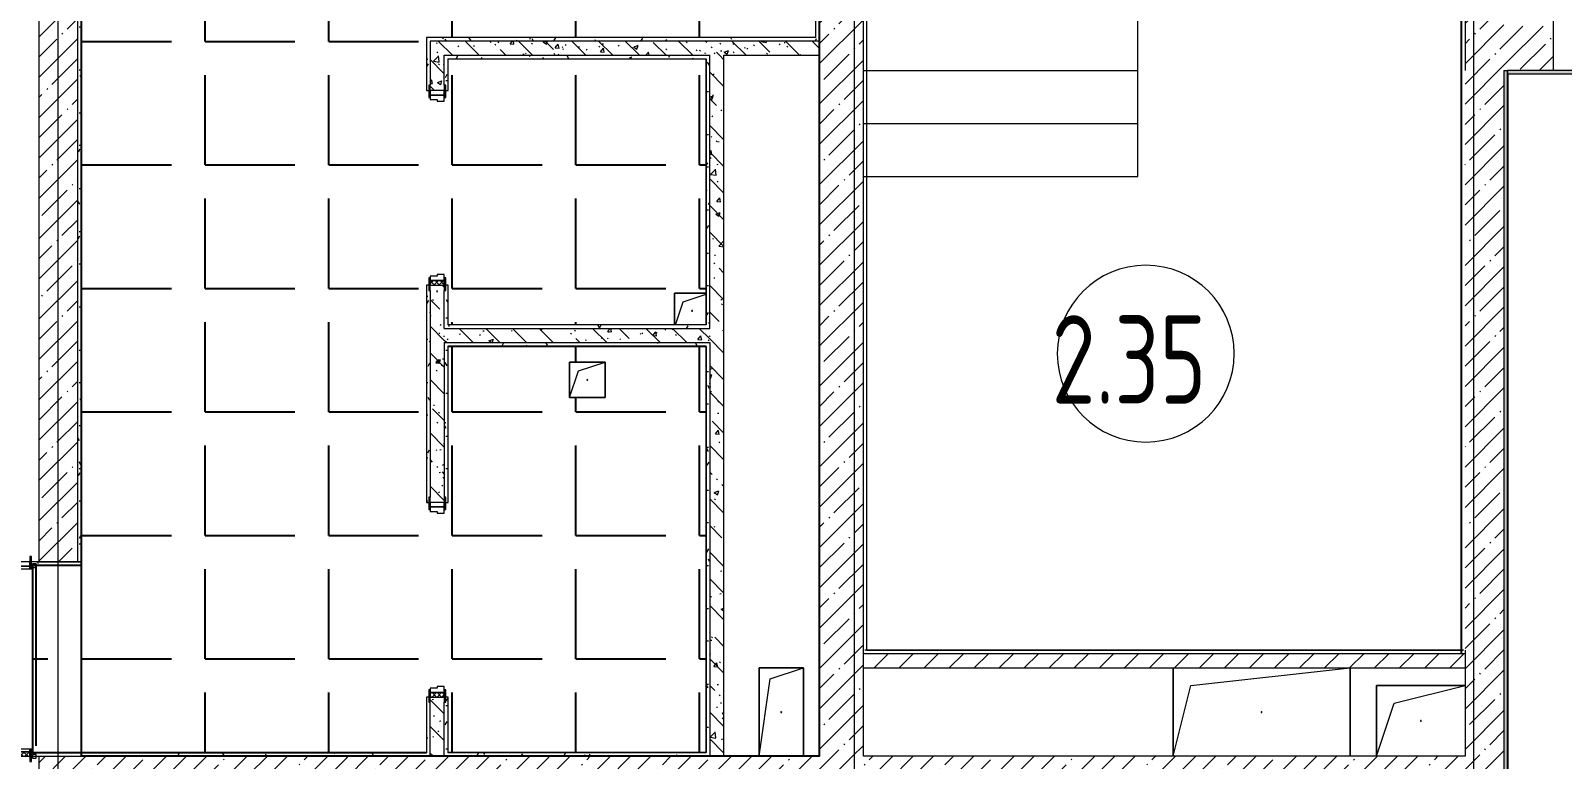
# Model space of a CAD drawing. Header units: millimetres. Extents: x -625 to 415037, y -3642 to 102118.
# Drawn here: x 233476 to 242132, y 17252 to 21374 of the extents above; entities that cross this region are included whole.
import ezdxf

# ---------------------------------------------------------------- set-up
doc = ezdxf.new("R2010")
doc.units = ezdxf.units.MM
doc.layers.add('1) плитка КР3', color=160, linetype='Continuous')
for name, color, linetype, lineweight in [('A-AREA-IDEN', 7, 'Continuous', 9), ('A-DOOR-FRAM-2', 7, 'Continuous', 5), ('A-GENM', 7, 'Continuous', 9), ('A-WALL', 7, 'Continuous', 5), ('I-WALL', 7, 'Continuous', 5), ('S-STRS', 7, 'Continuous', 9), ('Оси', 7, 'Continuous', 9)]:
    doc.layers.add(name, color=color, linetype=linetype, lineweight=lineweight)
doc.layers.add('A-AREA-PATT-2', color=7, linetype='Continuous', lineweight=5, true_color=0xcde0ef, transparency=1)
for name, color, linetype, lineweight, true_color in [('A-DOOR-1', 7, 'Continuous', 5, 0xc0c0c0), ('A-DOOR-FRAM-1', 7, 'Continuous', 5, 0xc0c0c0), ('A-WALL-1', 9, 'Continuous', 5, 0x808080), ('A-WALL-FNSH-1', 9, 'Continuous', 5, 0x808080)]:
    doc.layers.add(name, color=color, linetype=linetype, lineweight=lineweight, true_color=true_color)
doc.layers.get('A-DOOR-1').off()
doc.styles.add('СПДС', font='ГОСТ тип А.ttf', dxfattribs={"width": 0.9})
pattern_1 = [(45, (148772.12, -0.94), (-114.04925, 114.04925), []), (45, (148886.17, -0.94), (-114.04925, 114.04925), [201.612, -40.322, 6.706, -33.617])]
pattern_2 = [(135, (148772.12, -0.94), (-150.8683, -150.8683), [213.36, -35.56, 7.112, -35.56]), (135, (148772.12, 149.83), (-150.8683, -150.8683), []), (50, (148772.12, -0.94), (255.05767, -22.3145), [26.67, -293.37]), (355, (148772.12, -0.94), (-49.3404, 267.47914), [21.336, -234.696]), (100.451, (148793.38, -2.8), (205.71947, 245.16356), [22.666, -249.326]), (46.184, (148772.12, 70.18), (379.511, -58.86), [40.005, -440.055]), (96.636, (148803.75, 65.27), (332.3634, 346.3991), [33.999, -373.989]), (351.184, (148772.12, 70.18), (332.3669, 346.3953), [32.004, -352.044]), (21, (148807.68, 52.4), (212.26017, -143.1711), [26.67, -293.37]), (326, (148807.68, 52.4), (86.5224, 257.8632), [21.336, -234.696]), (71.451, (148825.37, 40.47), (298.78395, 114.6901), [22.666, -249.326]), (37.5, (148772.12, -0.94), (4.32385, 118.37751), [6.706, -225.146, 6.706, -231.546, -235.585]), (37.5, (148772.12, -0.94), (4.32385, 118.37751), [-470.103, 6.706, -228.879]), (7.5, (148772.12, -0.94), (93.54758, 140.2533), [6.706, -129.134, 6.706, -219.812, -89.789]), (7.5, (148772.12, -0.94), (93.54758, 140.2533), [-362.356, 6.706, -83.083]), (327.5, (148692.82, -0.94), (189.82734, -8.02019), [6.706, -82.194, 6.706, -270.662, -368.046]), (327.5, (148692.82, -0.94), (189.82734, -8.02019), [-366.268, 6.706, -361.34]), (317.5, (148657.26, -0.94), (207.38114, 35.59764), [6.706, -108.864, 6.706, -177.495, -261.366]), (317.5, (148657.26, -0.94), (207.38114, 35.59764), [-299.771, 6.706, -254.66])]
pattern_3 = [(0, (148772.123, -0.94), (243.84, 60.96), [20.117, -162.763, 20.117, -162.763, -975.36]), (0, (148772.123, -0.94), (243.84, 60.96), [-365.76, 20.117, -345.643, 20.117, -162.763, -426.72]), (0, (148772.123, -0.94), (243.84, 60.96), [-914.4, 20.117, -101.803, 20.117, -284.683]), (120, (148863.563, 29.54), (-174.71291, 180.691634), [20.117, -162.763, 20.117, -162.763, -975.36]), (120, (148863.563, 29.54), (-174.71291, 180.691634), [-365.76, 20.117, -345.643, 20.117, -162.763, -426.72]), (120, (148863.563, 29.54), (-174.71291, 180.691634), [-914.4, 20.117, -101.803, 20.117, -284.683]), (240, (148894.043, 151.46), (-69.12709, -241.651634), [20.117, -162.763, 20.117, -162.763, -975.36]), (240, (148894.043, 151.46), (-69.12709, -241.651634), [-365.76, 20.117, -345.643, 20.117, -162.763, -426.72]), (240, (148894.043, 151.46), (-69.12709, -241.651634), [-914.4, 20.117, -101.803, 20.117, -284.683])]

# ---------------------------------------------------------------- blocks, each defined once
blk = doc.blocks.new('110_Дверь_СКБ_1Ст_Внутренняя1 - Д-4 _л_ 1100x2100h_су мгн-32399982-Объем проектирования 2 этажа')
at = {"layer": 'A-DOOR-FRAM-2'}
h = blk.add_hatch(dxfattribs=at)
h.set_pattern_fill('FP_86', color=256, style=0, pattern_type=2)
h.set_pattern_definition([(45, (-371.384, 174.685), (-14.1421, 14.1421), []), (135, (-371.384, 174.685), (-14.1421, -14.1421), [])])
h.paths.add_polyline_path([(-537.5, -110), (-512.5, -110), (-512.5, 110), (-537.5, 110), (-537.5, -82)])
at = {"layer": 'A-DOOR-FRAM-1'}
for p, q in [((-497.5, 118), (-567.5, 118)), ((-567.5, 118), (-567.5, 110)), ((-567.5, 110), (-497.5, 110)), ((-512.5, 110), (-537.5, 110)), ((-537.5, 110), (-537.5, -110)), ((-487.5, 110), (-512.5, 110)), ((-512.5, 110), (-512.5, 30)), ((-512.5, -110), (-512.5, 110)), ((-497.5, 110), (-512.5, 110)), ((-512.5, 110), (-512.5, 109)), ((-512.5, 109), (-497.5, 109)), ((-497.5, 110), (-497.5, 118)), ((-497.5, 109), (-497.5, 110)), ((-487.5, 70), (-487.5, 110)), ((512.5, 110), (512.5, 70)), ((537.5, 110), (512.5, 110)), ((592.5, 118), (522.5, 118)), ((522.5, 118), (522.5, 110)), ((537.5, 110), (522.5, 110)), ((522.5, 110), (522.5, 109)), ((522.5, 110), (592.5, 110)), ((522.5, 109), (537.5, 109)), ((537.5, 30), (537.5, 110)), ((562.5, 110), (537.5, 110)), ((537.5, 110), (537.5, -110)), ((537.5, 109), (537.5, 110)), ((562.5, -110), (562.5, 110)), ((592.5, 110), (592.5, 118)), ((-512.5, 30), (-477.5, 30)), ((-497.5, 30), (-512.5, 30)), ((-512.5, 30), (-512.5, -110)), ((-497.5, -110), (-497.5, 30)), ((-477.5, 70), (-487.5, 70)), ((-477.5, 30), (-477.5, 70)), ((512.5, 70), (502.5, 70)), ((502.5, 70), (502.5, 30)), ((502.5, 30), (537.5, 30)), ((537.5, 30), (522.5, 30)), ((522.5, 30), (522.5, -110)), ((537.5, -110), (537.5, 30)), ((-497.5, -110), (-567.5, -110)), ((-567.5, -110), (-567.5, -118)), ((-567.5, -118), (-497.5, -118)), ((-537.5, -110), (-512.5, -110)), ((-512.5, -110), (-497.5, -110)), ((-497.5, -118), (-497.5, -110)), ((522.5, -110), (537.5, -110)), ((592.5, -110), (522.5, -110)), ((522.5, -110), (522.5, -118)), ((522.5, -118), (592.5, -118)), ((537.5, -110), (562.5, -110)), ((592.5, -118), (592.5, -110))]:
    blk.add_line(p, q, dxfattribs=at)
blk = doc.blocks.new('110_Дверь_СКБ_1Ст_Внутренняя1 - Д-3 _п_ 1100x2100h_много всего-32422909-Объем проектирования 2 этажа')
at = {"layer": 'A-DOOR-FRAM-2'}
h = blk.add_hatch(dxfattribs=at)
h.set_pattern_fill('FP_200', color=256, style=0, pattern_type=2)
h.set_pattern_definition([(45, (-371.384, 104.685), (-14.1421, 14.1421), []), (135, (-371.384, 104.685), (-14.1421, -14.1421), [])])
h.paths.add_polyline_path([(-537.5, 40), (-537.5, -40), (-512.5, -37.8), (-512.5, 40)])
at = {"layer": 'A-DOOR-FRAM-1'}
for p, q in [((-497.5, 48), (-567.5, 48)), ((-567.5, 48), (-567.5, 40)), ((-567.5, 40), (-497.5, 40)), ((-512.5, 40), (-537.5, 40)), ((-537.5, 40), (-537.5, -40)), ((-487.5, 40), (-512.5, 40)), ((-512.5, 40), (-512.5, -40)), ((-512.5, -40), (-512.5, 40)), ((-497.5, 40), (-512.5, 40)), ((-512.5, 40), (-512.5, 39)), ((-512.5, 39), (-497.5, 39)), ((-497.5, 40), (-497.5, 48)), ((-497.5, 39), (-497.5, 40)), ((-487.5, 0), (-487.5, 40)), ((-477.5, 0), (-487.5, 0)), ((-477.5, -40), (-477.5, 0)), ((512.5, 0), (502.5, 0)), ((502.5, 0), (502.5, -40)), ((512.5, 40), (512.5, 0)), ((537.5, 40), (512.5, 40)), ((592.5, 48), (522.5, 48)), ((522.5, 48), (522.5, 40)), ((537.5, 40), (522.5, 40)), ((522.5, 40), (522.5, 39)), ((522.5, 40), (592.5, 40)), ((522.5, 39), (537.5, 39)), ((537.5, -40), (537.5, 40)), ((562.5, 40), (537.5, 40)), ((537.5, 40), (537.5, -40)), ((537.5, 39), (537.5, 40)), ((562.5, -40), (562.5, 40)), ((592.5, 40), (592.5, 48)), ((-497.5, -40), (-567.5, -40)), ((-567.5, -40), (-567.5, -48)), ((-567.5, -48), (-497.5, -48)), ((-537.5, -40), (-512.5, -40)), ((-497.5, -39), (-512.5, -39)), ((-512.5, -39), (-512.5, -40)), ((-512.5, -40), (-477.5, -40)), ((-512.5, -40), (-497.5, -40)), ((-497.5, -40), (-497.5, -39)), ((-497.5, -48), (-497.5, -40)), ((502.5, -40), (537.5, -40)), ((537.5, -39), (522.5, -39)), ((522.5, -39), (522.5, -40)), ((522.5, -40), (537.5, -40)), ((592.5, -40), (522.5, -40)), ((522.5, -40), (522.5, -48)), ((522.5, -48), (592.5, -48)), ((537.5, -40), (537.5, -39)), ((537.5, -40), (562.5, -40)), ((592.5, -48), (592.5, -40))]:
    blk.add_line(p, q, dxfattribs=at)
blk = doc.blocks.new('GM_Отверстие прямоугольное _в плите_ - Отверстие-21984622-Объем проектирования 2 этажа')
at = {"layer": 'A-GENM'}
for p, q in [((-500, -250), (-500, 250)), ((-500, 250), (-500, -250)), ((-400, 150), (500, 250)), ((500, 250), (500, -250)), ((500, -250), (500, 250)), ((-500, -250), (-400, 150))]:
    blk.add_line(p, q, dxfattribs=at)
for start, end in [(360, 180), (180, 360)]:
    blk.add_arc((0, 0), 2.5, start, end, dxfattribs=at)
blk = doc.blocks.new('GM_Отверстие прямоугольное _в плите_ - Отверстие-V383-Объем проектирования 2 этажа')
at = {"layer": 'A-GENM'}
for p, q in [((-125, -250), (-125, 250)), ((-125, 250), (125, 250)), ((125, 250), (-125, 250)), ((-125, 250), (-125, -250)), ((-125, -250), (-62.5, 187.5)), ((-62.5, 187.5), (125, 250)), ((125, 250), (125, -250)), ((125, -250), (125, 250))]:
    blk.add_line(p, q, dxfattribs=at)
for start, end in [(360, 180), (180, 360)]:
    blk.add_arc((0, 0), 2.5, start, end, dxfattribs=at)
blk = doc.blocks.new('GM_Отверстие прямоугольное _в плите_ - Отверстие-V385-Объем проектирования 2 этажа')
at = {"layer": 'A-GENM'}
for p, q in [((-100, -80), (-100, 100)), ((-100, 100), (80, 100)), ((80, 100), (-100, 100)), ((-100, 100), (-100, -80)), ((-50, 50), (80, 93.3)), ((-93.3, -80), (-50, 50))]:
    blk.add_line(p, q, dxfattribs=at)
for start, end in [(360, 180), (180, 360)]:
    blk.add_arc((0, 0), 2.5, start, end, dxfattribs=at)
blk = doc.blocks.new('GM_Отверстие прямоугольное _в плите_ - Отверстие-21604341-Объем проектирования 2 этажа')
at = {"layer": 'A-GENM'}
for p, q in [((-100, -100), (-100, 100)), ((-100, 100), (100, 100)), ((100, 100), (-100, 100)), ((-100, 100), (-100, -100)), ((-50, 50), (100, 100)), ((100, 100), (100, -100)), ((100, -100), (100, 100)), ((-100, -100), (-50, 50)), ((100, -100), (-100, -100)), ((-100, -100), (100, -100))]:
    blk.add_line(p, q, dxfattribs=at)
for start, end in [(360, 180), (180, 360)]:
    blk.add_arc((0, 0), 2.5, start, end, dxfattribs=at)
blk = doc.blocks.new('GM_Отверстие прямоугольное _в плите_ - Отверстие-21958731-Объем проектирования 2 этажа')
at = {"layer": 'A-GENM'}
for p, q in [((-250, -200), (-250, 200)), ((-250, 200), (250, 200)), ((250, 200), (-250, 200)), ((-250, 200), (-250, -200)), ((-150, 100), (250, 200)), ((-250, -200), (-150, 100))]:
    blk.add_line(p, q, dxfattribs=at)
for start, end in [(360, 180), (180, 360)]:
    blk.add_arc((0, 0), 2.5, start, end, dxfattribs=at)
blk = doc.blocks.new('Марка_Помещения - Номер-25198446-Объем проектирования 2 этажа')
at = {"layer": 'A-AREA-IDEN'}
for start, end in [(360, 180), (180, 360)]:
    blk.add_arc((0, 0), 2.5, start, end, dxfattribs=at)

msp = doc.modelspace()

# ---------------------------------------------------------------- hatches: boundary and pattern name
at = {"layer": '1) плитка КР3'}
h = msp.add_hatch(dxfattribs=at)
h.set_pattern_fill('ANGLE', color=256, scale=100)
h.set_pattern_definition([(0, (233763.1, 23408.06), (0, 698.5), [508, -190.5]), (90, (233763.1, 23408.06), (-698.5, 4e-14), [508, -190.5])])
h.paths.add_polyline_path([(237531.1, 23408.1), (233763.1, 23408.1), (233763.1, 17290.1), (235712.8, 17290.1), (235712.8, 17604.5), (235729.1, 17654.5), (235773.8, 17654.5), (235773.8, 17664.5), (235813.8, 17664.5), (235813.8, 17644.5), (235821.8, 17644.5), (235821.8, 17604.5), (235833.8, 17604.5), (235834.8, 17604.5), (235834.8, 17290.1), (237292.8, 17290.1), (237292.8, 19588.1), (235834.8, 19588.1), (235834.8, 18704.5), (235821.8, 18664.5), (235813.8, 18664.5), (235813.8, 18644.5), (235773.8, 18644.5), (235773.8, 18654.5), (235733.8, 18654.5), (235733.8, 18664.5), (235725.8, 18664.5), (235725.8, 18704.5), (235713.8, 18704.5), (235712.8, 18704.5), (235712.8, 19934.9), (235729.1, 19984.9), (235773.8, 19984.9), (235773.8, 19994.9), (235813.8, 19994.9), (235813.8, 19974.9), (235821.8, 19974.9), (235821.8, 19934.9), (235833.8, 19934.9), (235834.8, 19934.9), (235834.8, 19710.1), (237113.8, 19710.1), (237113.8, 19889.1), (237292.8, 19889.1), (237292.8, 21213.9), (235834.8, 21213.9), (235834.8, 21034.9), (235821.8, 20994.9), (235813.8, 20994.9), (235813.8, 20974.9), (235773.8, 20974.9), (235773.8, 20984.9), (235733.8, 20984.9), (235733.8, 20994.9), (235725.8, 20994.9), (235725.8, 21034.9), (235713.8, 21034.9), (235712.8, 21034.9), (235712.8, 21335.9), (237911.1, 21335.9), (237911.1, 23078.1), (237531.1, 23078.1)])
h.paths.add_polyline_path([(236522.1, 19499.1), (236722.1, 19499.1), (236722.1, 19299.1), (236522.1, 19299.1)], flags=16)
h.paths.add_polyline_path([(236624.6, 19399.1, -1), (236619.6, 19399.1, -1)], flags=0)
h.paths.add_polyline_path([(233763.1, 18347.6), (233487.1, 18347.6), (233487.1, 17290.1), (233763.1, 17290.1)])
at = {"layer": 'A-AREA-PATT-2'}
h = msp.add_hatch(color=256, dxfattribs=at)
h.paths.add_polyline_path([(233362.1, 17289.6), (233472.1, 17289.6), (233472.1, 17294.1), (233362.1, 17294.1)])
h.paths.add_polyline_path([(233487.1, 18337.6), (233507.1, 18337.6), (233507.1, 18348.1), (233487.1, 18348.1), (233487.1, 18344.1)])
h.paths.add_polyline_path([(233362.1, 18344.1), (233472.1, 18344.1), (233472.1, 18348.1), (233362.1, 18348.1)])
at = {"layer": 'I-WALL'}
h = msp.add_hatch(dxfattribs=at)
h.set_pattern_fill('FP_1', color=256, style=0, pattern_type=2)
h.set_pattern_definition(pattern_1)
h.paths.add_polyline_path([(233522.1, 18369.1), (233742.1, 18369.1), (233742.1, 27099.1), (233522.1, 27099.1), (233522.1, 18436.8)])
h = msp.add_hatch(dxfattribs=at)
h.set_pattern_fill('FP_1', color=256, style=0, pattern_type=2)
h.set_pattern_definition(pattern_1)
h.paths.add_polyline_path([(238182.1, 17269.1), (238182.1, 27099.1), (237932.1, 27099.1), (237932.1, 17269.1), (238159.4, 17269.1)])
h = msp.add_hatch(dxfattribs=at)
h.set_pattern_fill('FP_191', color=256, style=0, pattern_type=2)
h.set_pattern_definition(pattern_3)
h.paths.add_polyline_path([(233762.1, 18369.1), (233761.9, 23408.1), (233742.1, 23409.1), (233742.1, 18369.1)])
h = msp.add_hatch(dxfattribs=at)
h.set_pattern_fill('FP_191', color=256, style=0, pattern_type=2)
h.set_pattern_definition(pattern_3)
h.paths.add_polyline_path([(237932.1, 21334.9), (237932.1, 23099.1), (237912.1, 23078.1), (237912.1, 21335.9), (237927.8, 21335.1)])
h.paths.add_polyline_path([(237912.1, 23079.1), (237932.1, 23099.1), (237912.1, 23099.1)])
h = msp.add_hatch(dxfattribs=at)
h.set_pattern_fill('FP_1', color=256, style=0, pattern_type=2)
h.set_pattern_definition(pattern_1)
h.paths.add_polyline_path([(241755.6, 13619.1), (241772.1, 13619.1), (241772.1, 13627.1), (241802.1, 13627.1), (241802.1, 21549.1), (241582.1, 21549.1), (241582.1, 13619.1)])
h = msp.add_hatch(dxfattribs=at)
h.set_pattern_fill('FP_1', color=256, style=0, pattern_type=2)
h.set_pattern_definition(pattern_1)
h.paths.add_polyline_path([(249017.1, 21149.1), (249332.1, 21149.1), (249332.1, 21399.1), (245382.1, 21399.1), (245382.1, 21149.1), (246453.3, 21149.1)])
h.paths.add_polyline_path([(241822.6, 21149.1), (242082.1, 21149.1), (242082.1, 21399.1), (241802.1, 21399.1), (241802.1, 21149.1), (241822.1, 21149.1)])
h = msp.add_hatch(dxfattribs=at)
h.set_pattern_fill('FP_191', color=256, style=0, pattern_type=2)
h.set_pattern_definition(pattern_3)
h.paths.add_polyline_path([(235733.8, 17289.1), (235733.8, 17574.5), (235725.8, 17574.5), (235725.8, 17604.5), (235713.8, 17604.5), (235713.8, 17289.1), (235725.8, 17289.1)])
h.paths.add_polyline_path([(235725.8, 18704.5), (235725.8, 18734.5), (235733.8, 18734.5), (235733.3, 19904.9), (235725.8, 19904.9), (235725.8, 19934.9), (235713.8, 19934.9), (235713.8, 18704.5)])
h.paths.add_polyline_path([(235725.8, 21034.9), (235725.8, 21064.9), (235733.8, 21064.9), (235733.8, 21334.9), (235713.8, 21334.9), (235713.8, 21034.9)])
h = msp.add_hatch(dxfattribs=at)
h.set_pattern_fill('FP_191', color=256, style=0, pattern_type=2)
h.set_pattern_definition(pattern_3)
h.paths.add_polyline_path([(237932.1, 21314.9), (237930.7, 21334.9), (235733.8, 21334.9), (235733.8, 21314.9), (237780.5, 21314.9)])
h = msp.add_hatch(dxfattribs=at)
h.set_pattern_fill('FP_41', color=256, style=0, pattern_type=2)
h.set_pattern_definition(pattern_2)
h.paths.add_polyline_path([(237932.1, 21234.9), (237932.1, 21314.9), (235733.8, 21314.9), (235733.8, 21234.9), (237912.1, 21234.9)])
h = msp.add_hatch(dxfattribs=at)
h.set_pattern_fill('FP_41', color=256, style=0, pattern_type=2)
h.set_pattern_definition(pattern_2)
h.paths.add_polyline_path([(235733.8, 17269.1), (235813.8, 17269.1), (235813.8, 17604.5), (235733.8, 17604.5), (235733.8, 17289.1)])
h.paths.add_polyline_path([(235733.8, 18704.5), (235813.8, 18704.5), (235813.8, 19934.9), (235733.8, 19934.9), (235733.8, 18734.5)])
h.paths.add_polyline_path([(235733.8, 21034.9), (235813.8, 21034.9), (235813.8, 21234.9), (235733.8, 21234.9), (235733.8, 21064.9)])
h = msp.add_hatch(dxfattribs=at)
h.set_pattern_fill('FP_191', color=256, style=0, pattern_type=2)
h.set_pattern_definition(pattern_3)
h.paths.add_polyline_path([(235813.8, 19689.1), (235833.8, 19710.1), (235833.8, 19934.9), (235821.8, 19934.9), (235821.8, 19904.9), (235813.8, 19904.9), (235813.8, 19709.1)])
h.paths.add_polyline_path([(235833.8, 19689.1), (235833.8, 19709.1), (235813.8, 19689.1), (235822.9, 19689.1)])
h.paths.add_polyline_path([(235813.8, 21234.9), (235833.8, 21214.9), (235833.8, 21234.9)])
h.paths.add_polyline_path([(235821.8, 21034.9), (235833.8, 21034.9), (235832.9, 21214.9), (235813.8, 21234.9), (235813.8, 21064.9), (235821.8, 21064.9), (235821.8, 21036)])
h = msp.add_hatch(dxfattribs=at)
h.set_pattern_fill('FP_191', color=256, style=0, pattern_type=2)
h.set_pattern_definition(pattern_3)
h.paths.add_polyline_path([(235833.8, 21214.9), (237292.8, 21214.9), (237293.6, 21234.9), (235833.8, 21234.9)])
h = msp.add_hatch(dxfattribs=at)
h.set_pattern_fill('FP_191', color=256, style=0, pattern_type=2)
h.set_pattern_definition(pattern_3)
h.paths.add_polyline_path([(237313.8, 19709.1), (237313.8, 21234.9), (237293.8, 21213.9), (237293.8, 19710.1), (237309.7, 19709.3)])
h.paths.add_polyline_path([(237293.8, 21214.9), (237313.8, 21234.9), (237293.8, 21234.9), (237293.8, 21232.2)])
h = msp.add_hatch(dxfattribs=at)
h.set_pattern_fill('FP_41', color=256, style=0, pattern_type=2)
h.set_pattern_definition(pattern_2)
h.paths.add_polyline_path([(237393.8, 16179.1), (237393.8, 17049.1), (237313.8, 17049.1), (237313.8, 16179.1), (237366.1, 16179.1)])
h.paths.add_polyline_path([(237393.8, 17269.1), (237393.8, 21234.9), (237313.8, 21234.9), (237313.8, 17269.1)])
h = msp.add_hatch(dxfattribs=at)
h.set_pattern_fill('FP_191', color=256, style=0, pattern_type=2)
h.set_pattern_definition(pattern_3)
h.paths.add_polyline_path([(241822.1, 13627.1), (241822.1, 21149.1), (241802.1, 21149.1), (241802.9, 13627.1), (241814.1, 13627.1)])
h = msp.add_hatch(dxfattribs=at)
h.set_pattern_fill('FP_191', color=256, style=0, pattern_type=2)
h.set_pattern_definition(pattern_3)
h.paths.add_polyline_path([(249017.1, 21129.1), (249331.1, 21129.1), (249332.1, 21149.1), (241822.6, 21149.1), (241822.6, 21129.1), (247852.1, 21129.1)])
h = msp.add_hatch(dxfattribs=at)
h.set_pattern_fill('FP_41', color=256, style=0, pattern_type=2)
h.set_pattern_definition(pattern_2)
h.paths.add_polyline_path([(237313.8, 19609.1), (237313.8, 19689.1), (235813.8, 19689.1), (235813.8, 19609.1), (237313.1, 19609.1)])
h = msp.add_hatch(dxfattribs=at)
h.set_pattern_fill('FP_191', color=256, style=0, pattern_type=2)
h.set_pattern_definition(pattern_3)
h.paths.add_polyline_path([(237313.8, 19689.1), (237313.8, 19709.1), (237293.8, 19709.1), (237312.8, 19690.1)])
h.paths.add_polyline_path([(237313.8, 19689.1), (237292.8, 19709.1), (235833.8, 19709.1), (235833.8, 19689.1), (237312.8, 19689.1)])
h = msp.add_hatch(dxfattribs=at)
h.set_pattern_fill('FP_191', color=256, style=0, pattern_type=2)
h.set_pattern_definition(pattern_3)
h.paths.add_polyline_path([(237313.8, 19609.1), (235813.8, 19609.1), (235813.8, 19589.1), (237293.8, 19590), (237313.2, 19608.4)])
h.paths.add_polyline_path([(237313.8, 19589.1), (237313.2, 19608.4), (237293.8, 19589.1), (237312.9, 19589.1)])
h = msp.add_hatch(dxfattribs=at)
h.set_pattern_fill('FP_191', color=256, style=0, pattern_type=2)
h.set_pattern_definition(pattern_3)
h.paths.add_polyline_path([(235813.8, 17269.1), (235833.8, 17290.1), (235833.8, 17604.5), (235821.8, 17604.5), (235821.8, 17574.5), (235813.8, 17574.5), (235813.8, 17289.1)])
h.paths.add_polyline_path([(235833.8, 17269.1), (235833.8, 17289.1), (235813.8, 17269.1)])
h.paths.add_polyline_path([(235821.8, 18704.5), (235833.8, 18704.5), (235833.8, 19588.1), (235813.8, 19589.1), (235814.5, 18734.5), (235821.8, 18734.5)])
h = msp.add_hatch(dxfattribs=at)
h.set_pattern_fill('FP_191', color=256, style=0, pattern_type=2)
h.set_pattern_definition(pattern_3)
h.paths.add_polyline_path([(237313.8, 17289.1), (237312.9, 19589.1), (237293.8, 19589.1), (237293.8, 17290.1), (237305.7, 17289.5)])
h = msp.add_hatch(dxfattribs=at)
h.set_pattern_fill('FP_191', color=256, style=0, pattern_type=2)
h.set_pattern_definition(pattern_3)
h.paths.add_polyline_path([(233521.2, 18348.6), (233762.1, 18348.6), (233762.1, 18368.6), (233480.1, 18368.6), (233480.1, 18348.6)])
h = msp.add_hatch(dxfattribs=at)
h.set_pattern_fill('FP_22', color=256, style=0, pattern_type=2)
h.set_pattern_definition([(45, (148772.12, -0.94), (-70.71068, 70.71068), [])])
h.paths.add_polyline_path([(239662.8, 17769.1), (241582.1, 17769.1), (241582.1, 17849.1), (238182.1, 17849.1), (238182.1, 17769.1), (239430.1, 17769.1)])
h = msp.add_hatch(dxfattribs=at)
h.set_pattern_fill('FP_191', color=256, style=0, pattern_type=2)
h.set_pattern_definition(pattern_3)
h.paths.add_polyline_path([(233480.1, 17269.1), (235733.8, 17269.1), (235712.8, 17289.1), (233480.1, 17289)])
h.paths.add_polyline_path([(235733.8, 17269.1), (235733.8, 17289.1), (235713.8, 17289.1), (235729.8, 17273.1)])
h = msp.add_hatch(dxfattribs=at)
h.set_pattern_fill('FP_1', color=256, style=0, pattern_type=2)
h.set_pattern_definition(pattern_1)
h.paths.add_polyline_path([(233742.1, 16079.1), (233742.1, 17269.1), (233522.1, 17269.1), (233522.1, 16079.1)])
h = msp.add_hatch(dxfattribs=at)
h.set_pattern_fill('FP_1', color=256, style=0, pattern_type=2)
h.set_pattern_definition(pattern_1)
h.paths.add_polyline_path([(235042.1, 17049.1), (235262.1, 17049.1), (235262.1, 17269.1), (233742.1, 17269.1), (233742.1, 17049.1), (234889.6, 17049.1)])
h = msp.add_hatch(dxfattribs=at)
h.set_pattern_fill('FP_1', color=256, style=0, pattern_type=2)
h.set_pattern_definition(pattern_1)
h.paths.add_polyline_path([(238322.1, 17049.1), (241582.1, 17049.1), (241582.1, 17269.1), (235262.1, 17269.1), (235262.1, 17049.1), (238203.1, 17049.1)])
h = msp.add_hatch(dxfattribs=at)
h.set_pattern_fill('FP_191', color=256, style=0, pattern_type=2)
h.set_pattern_definition(pattern_3)
h.paths.add_polyline_path([(236401.5, 17269.1), (237313.8, 17269.1), (237313.8, 17289.1), (235833.8, 17289.1), (235833.8, 17269.1), (236369.6, 17269.1)])

# ---------------------------------------------------------------- linework, layer by layer
at = {"layer": '1) плитка КР3'}
for points in [[(233763.1, 23408.1), (237932.1, 23408.1), (237932.1, 17269.1), (233763.1, 17269.1)], [(233763.1, 18347.6), (233487.1, 18347.6), (233487.1, 17290.1), (233763.1, 17290.1)]]:
    msp.add_lwpolyline(points, close=True, dxfattribs=at)
msp.add_lwpolyline([(233507.1, 17329.1), (233507.1, 18357.6)], dxfattribs=at)
at = {"layer": 'A-WALL'}
for p, q in [((233742.1, 18369.1), (233742.1, 26849.1)), ((233762.1, 23429.1), (233762.1, 18369.1)), ((237932.1, 23111.6), (237932.1, 21334.9)), ((237912.1, 23079.1), (237912.1, 21334.9)), ((235733.8, 21314.9), (235733.8, 21064.9)), ((235813.8, 21234.9), (237313.8, 21234.9)), ((235813.8, 21064.9), (235813.8, 21234.9)), ((235833.8, 21214.9), (235833.8, 21034.9)), ((237293.8, 19710.1), (237293.8, 21214.9)), ((237313.8, 19689.1), (237313.8, 21234.9)), ((241802.1, 21149.1), (241822.1, 21149.1)), ((241802.1, 21149.1), (241802.1, 13627.1)), ((235833.8, 19934.9), (235833.8, 19709.1)), ((235733.8, 19904.9), (235733.8, 18734.5)), ((235813.8, 19689.1), (235813.8, 19904.9)), ((235813.8, 19689.1), (237313.8, 19689.1)), ((237293.8, 19709.1), (235833.8, 19709.1)), ((235813.8, 19609.1), (235813.8, 18734.5)), ((237293.8, 19589.1), (235833.8, 19589.1)), ((235833.8, 19589.1), (235833.8, 18704.5)), ((237293.8, 17289.1), (237293.8, 19589.1)), ((237313.8, 19609.1), (237313.8, 17269.1)), ((235733.8, 17269.1), (235733.8, 17574.5)), ((235813.8, 17269.1), (235813.8, 17574.5)), ((235833.8, 17604.5), (235833.8, 17289.1)), ((233480.1, 17289.1), (235713.8, 17289.1)), ((237293.8, 17289.1), (235833.8, 17289.1))]:
    msp.add_line(p, q, dxfattribs=at)
at = {"layer": 'A-WALL-1'}
for p, q in [((233522.1, 27099.1), (233522.1, 18369.1)), ((238182.1, 17269.1), (238182.1, 26849.1)), ((241582.1, 26849.1), (241582.1, 21149.1)), ((242082.1, 21149.1), (242082.1, 21549.1)), ((235713.8, 21334.9), (235713.8, 21034.9)), ((237912.1, 21334.9), (235713.8, 21334.9)), ((237932.1, 21314.9), (235733.8, 21314.9)), ((237932.1, 21334.9), (237932.1, 17269.1)), ((235833.8, 21214.9), (237293.8, 21214.9)), ((237393.8, 21234.9), (237932.1, 21234.9)), ((237393.8, 17269.1), (237393.8, 21234.9)), ((245382.1, 21149.1), (241822.1, 21149.1)), ((241822.1, 13627.1), (241822.1, 21149.1)), ((241822.6, 21149.1), (241822.6, 21129.1)), ((241822.6, 21129.1), (249332.1, 21129.1)), ((235713.8, 21034.9), (235725.8, 21034.9)), ((235821.8, 21034.9), (235833.8, 21034.9)), ((235725.8, 19934.9), (235713.8, 19934.9)), ((235713.8, 19934.9), (235713.8, 18704.5)), ((235833.8, 19934.9), (235821.8, 19934.9)), ((235813.8, 19609.1), (237313.8, 19609.1)), ((235713.8, 18704.5), (235725.8, 18704.5)), ((235821.8, 18704.5), (235833.8, 18704.5)), ((233763.1, 18368.6), (233480.1, 18368.6)), ((233522.1, 18369.1), (233762.1, 18369.1)), ((233763.1, 18348.6), (233763.1, 18368.6)), ((233480.1, 18348.6), (233763.1, 18348.6)), ((241582.1, 17849.1), (238182.1, 17849.1)), ((241582.1, 17870.1), (241582.1, 17269.1)), ((238182.1, 17769.1), (241582.1, 17769.1)), ((235725.8, 17604.5), (235713.8, 17604.5)), ((235713.8, 17604.5), (235713.8, 17289.1)), ((235833.8, 17604.5), (235821.8, 17604.5)), ((233480.1, 17269.1), (237932.1, 17269.1)), ((233522.1, 17269.1), (233522.1, 16099.1)), ((241582.1, 17269.1), (238182.1, 17269.1))]:
    msp.add_line(p, q, dxfattribs=at)
at = {"layer": 'A-WALL-FNSH-1'}
for p, q in [((233763.1, 18368.6), (233763.1, 23408.1)), ((237911.1, 23078.1), (237911.1, 21335.9)), ((235712.8, 21335.9), (235712.8, 21034.9)), ((237911.1, 21335.9), (235712.8, 21335.9)), ((235834.8, 21213.9), (237293.8, 21213.9)), ((235834.8, 21034.9), (235834.8, 21213.9)), ((237292.8, 21214.9), (237292.8, 19709.1)), ((241828.6, 21129.1), (241828.6, 21128.1)), ((235712.8, 21034.9), (235713.8, 21034.9)), ((235833.8, 21034.9), (235834.8, 21034.9)), ((235713.8, 19934.9), (235712.8, 19934.9)), ((235712.8, 19934.9), (235712.8, 18704.5)), ((235834.8, 19934.9), (235833.8, 19934.9)), ((235834.8, 19710.1), (235834.8, 19934.9)), ((237293.8, 19710.1), (235834.8, 19710.1)), ((237293.8, 19709.1), (237293.8, 19710.1)), ((235834.8, 19588.1), (237292.8, 19588.1)), ((235834.8, 18704.5), (235834.8, 19588.1)), ((237292.8, 19588.1), (237292.8, 17290.1)), ((235712.8, 18704.5), (235713.8, 18704.5)), ((235833.8, 18704.5), (235834.8, 18704.5)), ((233507.1, 18357.6), (233487.1, 18357.6)), ((233487.1, 18357.6), (233487.1, 18337.6)), ((233507.1, 18337.6), (233507.1, 18357.6)), ((233762.1, 18369.1), (233762.1, 18368.6)), ((233480.1, 18347.6), (233763.1, 18347.6)), ((233487.1, 18337.6), (233507.1, 18337.6)), ((233763.1, 18347.6), (233763.1, 18348.6)), ((238202.1, 17870.1), (238202.1, 17869.1)), ((238202.1, 17869.1), (241572.1, 17869.1)), ((241572.1, 17869.1), (241572.1, 17870.1)), ((235713.8, 17604.5), (235712.8, 17604.5)), ((235712.8, 17604.5), (235712.8, 17290.1)), ((235834.8, 17604.5), (235833.8, 17604.5)), ((235834.8, 17290.1), (235834.8, 17604.5)), ((235712.8, 17290.1), (233480.1, 17290.1)), ((233507.1, 17279.1), (233487.1, 17279.1)), ((233487.1, 17279.1), (233487.1, 17259.1)), ((233487.1, 17259.1), (233507.1, 17259.1)), ((233507.1, 17259.1), (233507.1, 17279.1)), ((237292.8, 17290.1), (235834.8, 17290.1))]:
    msp.add_line(p, q, dxfattribs=at)
at = {"layer": 'I-WALL'}
for p, q in [((241562.1, 26394.1), (241562.1, 17870.1)), ((241561.1, 17849.1), (241561.1, 24923.6)), ((238202.1, 17869.6), (238202.1, 21890.9)), ((238203.1, 21349.5), (238202.1, 21349.5)), ((247851.1, 21128.1), (241822.1, 21128.1)), ((241823.1, 21128.1), (241823.1, 13639.1)), ((238203.1, 20449.5), (238202.1, 20449.5)), ((238192.1, 17870.1), (238192.1, 17871.1)), ((238192.1, 17871.1), (241572.1, 17871.1)), ((238203.1, 17870.1), (238192.1, 17870.1)), ((238203.1, 17869.6), (238202.1, 17869.6)), ((241562.1, 17869.1), (241562.1, 17849.1)), ((241572.1, 17871.1), (241572.1, 17870.1))]:
    msp.add_line(p, q, dxfattribs=at)
at = {"layer": 'S-STRS'}
for p, q in [((239732.1, 21149.1), (239732.1, 21434.1)), ((238182.1, 21149.1), (238203.1, 21149.1)), ((238182.1, 21149.1), (238203.1, 21149.1)), ((238203.1, 21149.1), (239732.1, 21149.1)), ((238203.1, 21149.1), (239732.1, 21149.1)), ((239732.1, 20849.1), (239732.1, 21149.1)), ((238182.1, 20849.1), (238203.1, 20849.1)), ((238182.1, 20849.1), (238203.1, 20849.1)), ((238203.1, 20849.1), (239732.1, 20849.1)), ((238203.1, 20849.1), (239732.1, 20849.1)), ((239732.1, 20549.1), (239732.1, 20849.1)), ((238182.1, 20549.1), (238203.1, 20549.1)), ((238182.1, 20549.1), (238203.1, 20549.1)), ((238203.1, 20549.1), (239732.1, 20549.1)), ((238203.1, 20549.1), (239732.1, 20549.1))]:
    msp.add_line(p, q, dxfattribs=at)
at = {"layer": 'Оси'}
for p, q in [((233632.1, 16914.2), (233632.1, 21914.2)), ((238132.1, 16914.2), (238132.1, 21914.2)), ((241632.1, 16914.2), (241632.1, 21914.2))]:
    msp.add_line(p, q, dxfattribs=at)

# ---------------------------------------------------------------- block references
at = {"layer": 'A-AREA-IDEN', "xscale": 199.9999999999999, "yscale": 199.9999999999999, "zscale": 199.9999999999999}
msp.add_blockref('Марка_Помещения - Номер-25198446-Объем проектирования 2 этажа', (239778, 19546.8), dxfattribs=at)
at = {"layer": 'A-DOOR-1'}
for name, p, rotation in [('110_Дверь_СКБ_1Ст_Внутренняя1 - Д-3 _п_ 1100x2100h_много всего-32422909-Объем проектирования 2 этажа', (235773.8, 20472.4), 90), ('110_Дверь_СКБ_1Ст_Внутренняя1 - Д-3 _п_ 1100x2100h_много всего-32422909-Объем проектирования 2 этажа', (235773.8, 18142), 90), ('110_Дверь_СКБ_1Ст_Внутренняя1 - Д-4 _л_ 1100x2100h_су мгн-32399982-Объем проектирования 2 этажа', (233362.1, 17806.6), 89.9999999999999)]:
    msp.add_blockref(name, p, dxfattribs=dict(at, rotation=rotation))
at = {"layer": 'A-GENM'}
for name, p in [('GM_Отверстие прямоугольное _в плите_ - Отверстие-V385-Объем проектирования 2 этажа', (237213.8, 19789.1)), ('GM_Отверстие прямоугольное _в плите_ - Отверстие-21604341-Объем проектирования 2 этажа', (236622.1, 19399.1)), ('GM_Отверстие прямоугольное _в плите_ - Отверстие-V383-Объем проектирования 2 этажа', (237717.8, 17519.1)), ('GM_Отверстие прямоугольное _в плите_ - Отверстие-21984622-Объем проектирования 2 этажа', (240432.1, 17519.1)), ('GM_Отверстие прямоугольное _в плите_ - Отверстие-21958731-Объем проектирования 2 этажа', (241332.1, 17469.1))]:
    msp.add_blockref(name, p, dxfattribs=at)

# ---------------------------------------------------------------- texts
at = {"layer": 'A-AREA-IDEN', "insert": (239246.5, 19763.9), "char_height": 500, "width": 1327.594, "attachment_point": 1, "style": 'СПДС'}
msp.add_mtext('2.35', dxfattribs=at)

doc.saveas('drawing.dxf')
